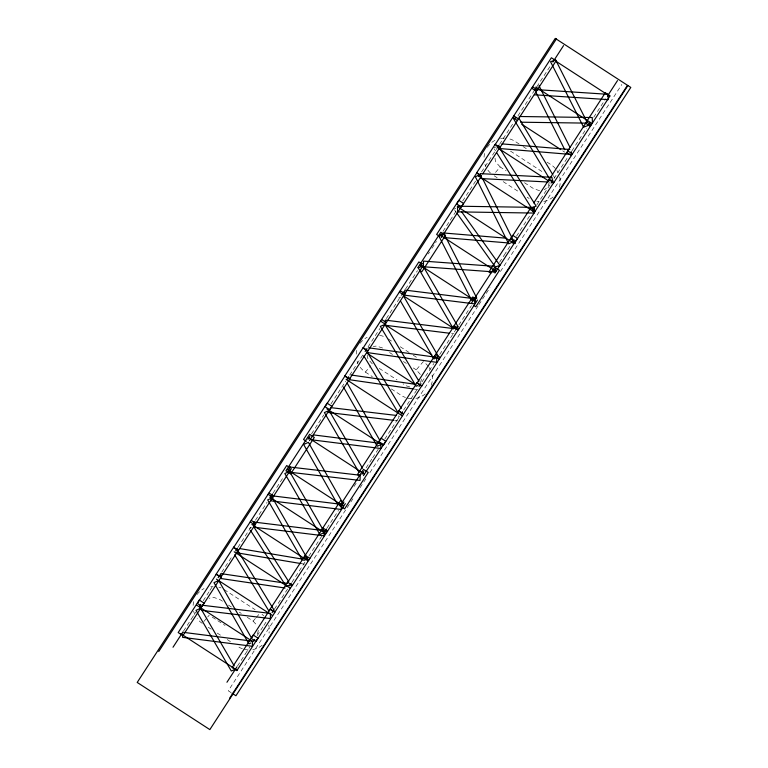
<?xml version="1.0" encoding="UTF-8"?>
<svg xmlns="http://www.w3.org/2000/svg" width="768" height="768" viewBox="0 0 768 768"><rect width="100%" height="100%" fill="white"/><g stroke="black" fill="none" stroke-linecap="round" stroke-linejoin="round"><path stroke-width="0.58" stroke-dasharray="3.84 2.88" d="M398.746 418.838L398.822 415.738M183.552 631.008L191.309 619.056M191.414 618.893L195.898 611.99M203.242 600.682L209.722 590.698M209.914 590.4L213.187 585.35M221.731 572.189L232.627 555.562M237.965 547.334L251.395 526.493M255.456 520.234L267.072 502.339M273.053 493.123L283.949 476.342M311.53 433.853L318.557 423.024M318.672 422.851L323.818 414.922M330.989 403.872L337.891 393.245M338.093 392.938L345.744 381.139M349.651 375.12L364.003 353.174M368.035 346.954L379.949 328.454M386.362 318.566L401.472 295.286M405.514 289.075L417.485 270.624M428.285 253.978L429.542 252.048M431.981 248.285L436.416 241.459M443.021 231.283L450.115 220.349M450.23 220.176L456.058 211.2M462.662 201.024L469.632 190.291M469.834 189.974L476.294 180.019M481.507 171.994L496.752 148.656M499.565 144.336L513.859 122.15M517.93 115.882L533.952 91.2M536.755 86.88L549.984 66.499M237.485 666.019L245.242 654.067M245.347 653.904L249.907 646.877M257.174 635.693L263.654 625.709M263.846 625.411L267.13 620.352M274.464 609.043L287.837 588.605M291.984 582.221L305.328 561.504M308.755 556.224L321.648 536.362M326.986 528.134L338.515 510.374M354.029 486.47L356.544 482.611M366.096 467.894L372.49 458.035M372.605 457.862L378.374 448.963M384.797 439.085L391.824 428.256M392.026 427.939L399.552 416.352M403.584 410.131L418.061 387.984M421.968 381.965L433.882 363.466M439.67 354.547L455.539 330.106M458.813 325.046L471.418 305.635M499.488 262.387L504.048 255.36M504.163 255.187L510.624 245.232M516.47 236.227L523.565 225.302M523.766 224.986L530.861 214.061M536.832 204.854L550.051 184.646M553.997 178.57L568.56 155.99M571.872 150.893L586.618 128.16M593.731 117.206L605.683 98.784M352.934 498.739L228.269 690.787L232.099 693.264M360.115 487.67L366.643 477.619M369.907 472.589L478.253 305.683M478.906 304.675L490.003 287.587M500.438 271.498L621.84 84.47M495.514 172.426L500.179 166.963L506.112 170.813M360.221 367.286A20.122 20.122 0 0 0 365.357 372.086L370.79 365.712M420.365 374.429L416.246 369.859L423.235 361.67A20.122 20.122 0 0 1 428.371 366.47M203.808 621.533L206.909 617.894M207.686 616.982L209.242 615.168M247.21 617.27L253.142 621.13L255.475 618.394M256.253 617.491L259.354 613.853M398.755 297.984L400.637 297.149M493.632 147.84L496.445 146.765M249.216 528.355L251.434 527.51M453.946 209.069L455.808 208.464M395.126 420.49L397.498 420.768M451.594 333.485L453.965 333.782M414.23 389.069L417.744 389.578M300.874 563.568L304.406 564.154M539.635 190.685L533.789 188.784L523.901 182.362M382.637 348.038L376.781 346.138A9.072 9.072 0 0 0 373.258 346.656M409.853 386.986L405.955 385.718L402.989 383.789M562.714 150.845L564.749 152.16M519.101 143.99L515.098 141.389A20.122 20.122 0 0 0 507.475 138.422M523.094 146.582L528.086 149.827M547.075 162.144L551.069 164.736A20.122 20.122 0 0 1 556.205 169.536M510.47 151.104L543.091 172.282M494.189 175.795L497.184 177.744M503.174 181.632L519.168 192.01M527.155 197.203L529.152 198.499M388.272 338.976L393.264 342.211M400.253 346.752L409.248 352.589M413.242 355.19L417.245 357.782M389.558 352.531L392.525 354.461M403.392 361.517L406.358 363.437M413.28 367.93L416.246 369.859M379.267 368.39L397.056 379.939M365.357 372.086L372.346 376.627M391.334 388.944L401.318 395.434A20.122 20.122 0 0 0 405.494 397.498M224.17 589.594L255.139 609.696M222.499 601.229L219.533 599.309L213.677 597.408A9.072 9.072 0 0 0 209.088 598.387M228.432 605.078L231.398 607.008M239.309 612.144L241.277 613.421M212.208 617.088L225.053 625.43M208.243 627.245L211.248 629.184M217.238 633.082L221.232 635.674M227.232 639.562L231.226 642.154M500.179 166.963L496.061 162.394A9.072 9.072 0 0 1 495.082 157.795M372.346 363.898L368.227 359.328A9.072 9.072 0 0 1 367.248 354.73M253.142 621.13L257.261 625.699M454.637 210.029L456.019 211.958M494.256 148.838L495.523 150.845M553.315 175.555L554.544 177.61M202.253 623.347A20.122 20.122 0 0 1 197.117 618.557M194.794 614.582A20.122 20.122 0 0 1 193.661 611.242M193.114 605.424A20.122 20.122 0 0 1 194.266 599.693M196.973 594.586A20.122 20.122 0 0 1 204.067 588.538M210.787 586.493A20.122 20.122 0 0 1 213.12 586.349M218.851 587.155A20.122 20.122 0 0 1 221.098 587.962M268.723 625.046A20.122 20.122 0 0 1 269.021 633.149M262.195 645.168A20.122 20.122 0 0 1 252.778 649.622M248.131 649.91A20.122 20.122 0 0 1 243.533 649.133M242.39 648.768A20.122 20.122 0 0 1 238.224 646.694M261.984 614.294A20.122 20.122 0 0 1 263.722 615.907M258.24 630.288A9.072 9.072 0 0 1 256.79 634.762M490.454 173.021A20.122 20.122 0 0 1 487.373 169.392M485.731 166.387A20.122 20.122 0 0 1 484.915 164.198M484.051 157.219A20.122 20.122 0 0 1 485.194 151.488M487.267 147.312A20.122 20.122 0 0 1 495.005 140.342M500.544 138.47A20.122 20.122 0 0 1 505.19 138.173M559.661 176.851A20.122 20.122 0 0 1 559.43 187.258M553.133 196.963A20.122 20.122 0 0 1 543.715 201.418M539.059 201.715A20.122 20.122 0 0 1 536.784 201.466M556.886 170.496A20.122 20.122 0 0 1 558.038 172.483M549.178 182.093A9.072 9.072 0 0 1 544.234 189.706M357.898 363.322A20.122 20.122 0 0 1 357.082 361.123M356.218 354.154A20.122 20.122 0 0 1 357.37 348.422M360.077 343.315A20.122 20.122 0 0 1 367.171 337.277M379.642 335.357A20.122 20.122 0 0 1 385.277 337.19M432.077 374.947A20.122 20.122 0 0 1 430.79 386.448M425.299 393.898A20.122 20.122 0 0 1 415.882 398.352M411.235 398.65A20.122 20.122 0 0 1 406.637 397.872M429.053 367.43A20.122 20.122 0 0 1 430.205 369.408M421.344 379.027A9.072 9.072 0 0 1 419.894 383.491"/><path stroke-width="1.15" d="M367.44 350.621L367.43 352.608L436.704 362.342L436.714 357.36L368.611 347.798M182.65 634.301L182.602 637.354L252.394 646.282L252.47 641.184L183.859 632.41M474.72 300.797L474.653 303.878L404.698 295.21L404.794 290.074L474.758 298.752M200.266 609.149L200.333 606.048M328.598 409.45L328.522 412.55L393.936 420.346M495.59 268.656L495.341 272.016L423.178 266.736L423.59 261.12L493.382 266.237M158.726 651.552L556.522 38.736M363.091 348.067L418.858 261.936L421.69 263.779M495.101 144.701L551.395 57.754L556.118 60.816L499.814 147.763L496.042 145.315M417.782 267.706L440.794 232.253L445.517 235.315L421.862 271.757L419.981 270.528M173.011 647.251L183.005 631.853M199.651 606.211L200.822 604.397M218.141 577.718L219.907 575.002M235.651 550.896L237.418 548.179M270.739 496.685L272.506 493.968M288.259 469.709L290.026 466.982M307.987 439.315L309.84 436.454M346.733 379.622L348.586 376.762M365.117 351.456L366.97 348.595M401.962 294.538L403.814 291.677M420.355 266.208L422.208 263.347M439.44 236.794L441.312 233.914M478.56 176.534L480.432 173.654M497.117 148.099L498.989 145.219M534.317 90.643L536.189 87.763M552.883 62.045L563.558 45.6M309.523 440.592L331.824 406.234L327.11 403.171L303.533 439.488L306.365 441.331M441.341 237.514L463.498 203.386L458.774 200.323L436.627 234.451L438.518 235.67M482.678 173.904L499.891 147.379L495.178 144.317L476.688 172.81L481.402 175.872M291.408 468.614L238.301 550.646L233.578 547.584L286.685 465.552L289.517 467.386M423.571 264.998L367.805 351.13L364.032 348.682M533.808 202.906L549.11 179.328L553.824 182.39L535.334 210.874L530.621 207.811M287.51 582.595L322.944 528.01L327.658 531.072M471.715 302.717L494.726 267.264L499.45 270.326L475.795 306.758L473.914 305.539M226.944 682.262L236.938 666.864M253.584 641.222L254.755 639.408M272.074 612.73L273.84 610.013M289.594 585.907L291.35 583.19M324.672 531.696L326.438 528.979M342.192 504.72L343.958 501.994M361.92 474.326L363.773 471.466M400.666 414.634L402.518 411.773M419.05 386.467L420.902 383.606M455.894 329.549L457.747 326.688M474.288 301.219L476.141 298.358M493.373 271.805L495.245 268.925M512.89 241.747L514.138 239.827M532.493 211.546L534.365 208.666M551.05 183.11L552.922 180.23M588.25 125.654L590.122 122.765M607.44 96.086L617.491 80.611M363.456 475.603L385.757 441.245L381.043 438.173L357.466 474.499L359.347 475.728M494.918 273.082L517.43 238.397L512.707 235.334L488.909 272.006L490.8 273.226M345.341 503.626L292.234 585.658L290.342 584.429M477.514 300.01L421.738 386.141L417.024 383.078L454.224 325.766L458.938 328.829M229.555 698.342L627.35 85.526M627.907 85.555L209.846 729.6L137.203 682.445L555.264 38.4L630.797 87.427L235.93 695.75L232.099 693.264M442.915 234.086L438.902 236.131L471.226 299.539M471.763 300.595L476.774 298.042L443.914 233.578M339.427 505.498L343.219 503.779L308.39 442.349L303.648 444.499L337.882 504.883M381.955 444.115L377.222 446.246L343.469 387.043M250.819 643.027L248.928 643.872L213.974 582.643L218.707 580.522L251.29 637.603M303.734 560.486L307.498 558.806L272.41 497.779L267.696 499.872L302.198 559.872M422.026 266.266L418.262 267.936L453.408 328.877L458.112 326.794L424.157 267.917M480.518 174.499L475.363 176.765L508.666 243.802L513.821 241.536L482.64 178.752M235.056 669.379L231.312 671.011L196.003 610.33L200.678 608.285L234.202 665.885M418.022 385.45L416.179 386.227L380.323 326.381L384.931 324.442L418.963 381.245M272.304 610.973L274.128 610.224L237.946 550.877M289.574 585.139L286.234 586.406L250.493 530.362M588.662 125.28L583.603 127.152L550.55 61.728L555.61 59.856L587.059 122.112M516.288 117.648L513.446 118.618L549.811 179.222M519.274 116.496L592.243 117.523L592.454 123.206M520.675 122.198L586.474 123.12M547.853 181.987L481.066 178.579L480.384 173.654L551.942 177.312L552.49 181.248M536.534 89.606L608.016 94.31L608.218 99.638L534.355 94.781M501.994 143.885L569.808 149.51M443.126 232.944L506.064 238.176M444.086 237.6L508.205 242.938M512.957 243.331L515.328 243.523L514.848 241.2M331.037 407.664L396.442 415.45M202.742 605.299L270.499 613.411L270.374 618.576L201.427 610.33M452.88 328.502L385.296 320.122L385.19 325.258L449.222 333.197M313.354 434.89L380.87 443.386L380.774 448.502L312.077 439.862M350.957 374.995L415.382 384.298M413.059 388.906L349.805 379.776L349.795 377.798M287.386 583.45L220.762 573.59L220.8 578.506L285.091 588.019M239.616 548.554L303.072 559.219M300.874 563.568L237.427 552.893L237.35 550.522M553.594 59.722L609.667 96.115M535.853 87.053L591.917 123.446M532.656 86.851L537.37 89.914M591.302 124.925L586.589 121.862L549.034 179.712L553.747 182.774L610.051 95.827L605.338 92.765L585.581 123.187L590.304 126.25M531.648 88.186L536.362 91.248M513.811 115.872L518.534 118.934M567.744 150.883L572.467 153.946M512.755 117.504L517.469 120.566M566.688 152.515L571.402 155.578M521.693 124.214L560.774 149.578M498.778 148.56L548.832 181.056M478.291 175.728L534.355 212.122M457.997 206.995L514.061 243.389M439.901 234.874L495.965 271.267M474.682 298.176L472.79 296.947L453.226 327.091L457.949 330.154M420.192 265.238L476.256 301.632M400.291 290.765L405.005 293.827M399.293 292.08L404.006 295.142M403.267 295.69L452.323 327.533M381.629 319.507L386.342 322.57M435.562 354.518L440.275 357.581M380.573 321.13L385.296 324.192M434.506 356.141L439.229 359.203M384.691 324.307L431.75 354.854M367.258 353.357L415.315 384.557M346.109 379.363L402.173 415.757M326.938 408.902L383.002 445.296M308.285 437.635L364.349 474.029M342.509 501.782L340.627 500.563L321.994 529.267L326.707 532.33M287.414 469.786L343.478 506.179M269.011 492.998L273.725 496.061M268.051 494.256L272.774 497.318M269.664 497.126L325.728 533.52M251.232 520.378L255.014 522.835M305.165 555.389L309.888 558.451M250.234 521.923L254.957 524.986M304.166 556.934L308.89 559.997M251.923 524.467L307.987 560.861M234.173 551.798L290.237 588.192M216.432 579.139L272.496 615.533M196.742 605.222L252.816 641.616M180.941 633.821L237.005 670.214M461.357 211.411L499.958 265.421L495.312 266.928L456.71 212.928M253.661 526.666L288.768 581.712M499.594 148.061L536.15 206.16L531.446 207.955L496.781 152.851M234.634 554.784L268.944 611.069M367.123 351.878L401.309 408.442M363.754 355.795L397.939 412.368M518.803 118.032L552.691 174.528M362.506 468.221L329.078 410.486L324.384 412.56L359.011 472.339M403.459 295.901L438.605 356.842L433.901 358.925L400.541 301.085M347.021 382.848L379.584 439.958M539.03 85.747L570.019 147.446M535.92 92.285L564.768 149.731M571.219 151.565L571.565 154.502L500.179 148.579L499.949 146.621M254.198 522.086L254.083 527.232L324.096 535.824L324.211 530.678L254.198 522.086M271.306 495.725L271.2 500.87L341.213 509.462L341.318 504.317L271.306 495.725M289.93 467.03L289.786 472.234L360.048 480.442L360.192 475.238L289.93 467.03M199.306 600.048L178.195 632.563L182.918 635.635L204.029 603.11L199.306 600.048M233.645 547.21L216.202 574.09L220.925 577.152L238.368 550.272L233.645 547.21M363.168 347.683L344.851 375.907L349.565 378.97L367.882 350.746L363.168 347.683M216.24 574.291L197.347 603.408L202.061 606.47L220.954 577.354L216.24 574.291M344.88 376.118L325.037 406.685L329.76 409.747L349.603 379.181L344.88 376.118M476.717 173.021L456.691 203.875L461.405 206.938L481.44 176.083L476.717 173.021M309.59 434.381L285.936 470.822L290.659 473.885L314.314 437.443L309.59 434.381M253.238 635.059L232.138 667.574L236.851 670.637L257.962 638.122L253.238 635.059M287.578 582.221L270.134 609.101L274.858 612.163L292.301 585.283L287.578 582.221M417.101 382.694L398.784 410.918L403.498 413.981L421.814 385.757L417.101 382.694M270.173 609.302L251.28 638.41L255.994 641.482L274.896 612.365L270.173 609.302M398.813 411.13L378.97 441.696L383.693 444.758L403.536 414.192L398.813 411.13M530.65 208.032L510.624 238.886L515.338 241.949L535.373 211.094L530.65 208.032M363.523 469.392L339.869 505.824L344.592 508.896L368.246 472.454L363.523 469.392M289.526 471.427L284.813 473.52L319.901 534.547L324.614 532.454L289.526 471.427M533.914 207.379L457.43 206.189L457.642 211.872L534.125 213.062L533.914 207.379"/></g></svg>
